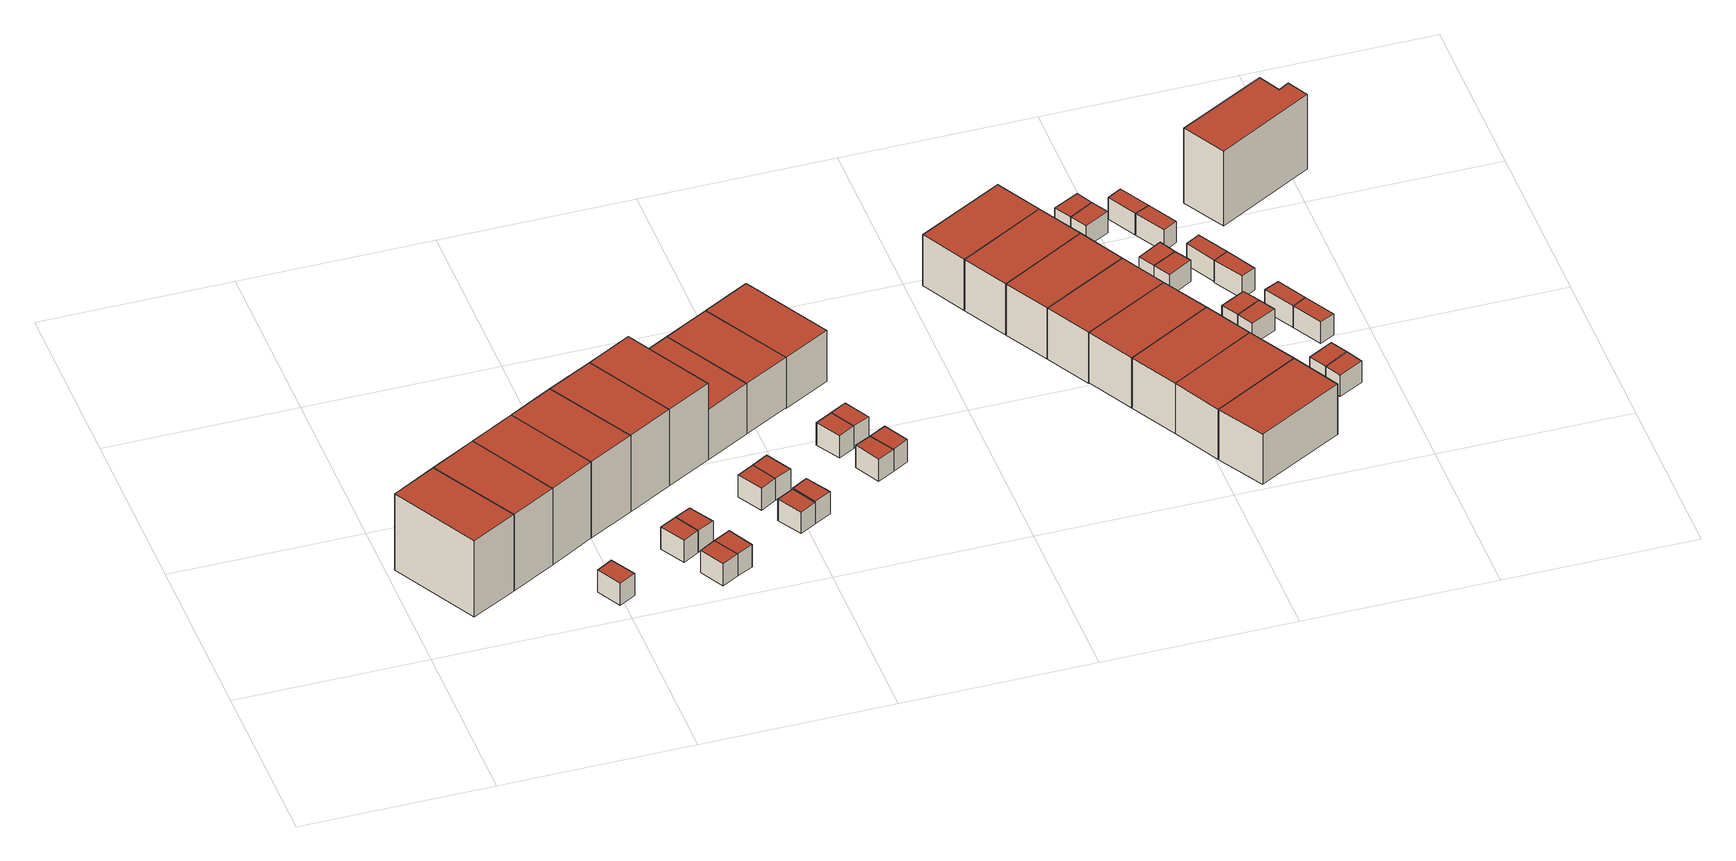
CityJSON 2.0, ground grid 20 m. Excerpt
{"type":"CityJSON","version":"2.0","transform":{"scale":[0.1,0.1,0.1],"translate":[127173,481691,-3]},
"CityObjects":{
"building1":{"type":"Building","attributes":{"b3_dak_type":"slanted","b3_h_dak_50p":6.13,"b3_h_dak_70p":6.95,"b3_h_dak_max":8.19,"b3_h_dak_min":4.04,"b3_h_maaiveld":-2.43,"b3_kas_warenhuis":false,"b3_mutatie_ahn3_ahn4":false,"b3_reconstructie_onvolledig":false,"b3_rmse_lod12":1.46,"b3_rmse_lod13":1.46,"b3_rmse_lod22":0.0415,"b3_val3dity_lod12":"[]","b3_val3dity_lod13":"[]","b3_val3dity_lod22":"[]","b3_volume_lod12":527.18,"b3_volume_lod13":527.18,"b3_volume_lod22":483.1,"geconstateerd":false,"oorspronkelijkbouwjaar":2007,"status":"Pand in gebruik"},"children":["building1-1"]},
"building1-1":{"type":"BuildingPart","parents":["building1"],"geometry":[{"type":"Solid","lod":"1.2","boundaries":[[[[0,1,2,3]],[[4,1,0,5]],[[6,2,1,4]],[[5,0,3,7]],[[7,3,2,6]],[[7,6,4,5]]]],"semantics":{"surfaces":[{"type":"GroundSurface"},{"type":"WallSurface","on_footprint_edge":true},{"type":"RoofSurface"}],"values":[[0,1,1,1,1,2]]}}]},
"building2":{"type":"Building","attributes":{"b3_dak_type":"slanted","b3_h_dak_50p":6.08,"b3_h_dak_70p":6.92,"b3_h_dak_max":8.18,"b3_h_dak_min":4.02,"b3_h_maaiveld":-2.42,"b3_kas_warenhuis":false,"b3_mutatie_ahn3_ahn4":false,"b3_reconstructie_onvolledig":false,"b3_rmse_lod12":1.46,"b3_rmse_lod13":1.46,"b3_rmse_lod22":0.0303,"b3_val3dity_lod12":"[]","b3_val3dity_lod13":"[]","b3_val3dity_lod22":"[]","b3_volume_lod12":522.98,"b3_volume_lod13":522.98,"b3_volume_lod22":479.67,"geconstateerd":false,"oorspronkelijkbouwjaar":2007,"status":"Pand in gebruik"},"children":["building2-1"]},
"building2-1":{"type":"BuildingPart","parents":["building2"],"geometry":[{"type":"Solid","lod":"1.2","boundaries":[[[[1,8,9,2]],[[10,8,1,4]],[[11,9,8,10]],[[4,1,2,6]],[[6,2,9,11]],[[6,11,10,4]]]],"semantics":{"surfaces":[{"type":"GroundSurface"},{"type":"WallSurface","on_footprint_edge":true},{"type":"RoofSurface"}],"values":[[0,1,1,1,1,2]]}}]},
"building3":{"type":"Building","attributes":{"b3_dak_type":"slanted","b3_h_dak_50p":6.07,"b3_h_dak_70p":6.89,"b3_h_dak_max":8.19,"b3_h_dak_min":4.02,"b3_h_maaiveld":-2.43,"b3_kas_warenhuis":false,"b3_mutatie_ahn3_ahn4":false,"b3_reconstructie_onvolledig":false,"b3_rmse_lod12":1.45,"b3_rmse_lod13":1.45,"b3_rmse_lod22":0.0279,"b3_val3dity_lod12":"[]","b3_val3dity_lod13":"[]","b3_val3dity_lod22":"[]","b3_volume_lod12":525.22,"b3_volume_lod13":525.22,"b3_volume_lod22":480.45,"geconstateerd":false,"oorspronkelijkbouwjaar":2007,"status":"Pand in gebruik"},"children":["building3-1"]},
"building3-1":{"type":"BuildingPart","parents":["building3"],"geometry":[{"type":"Solid","lod":"1.2","boundaries":[[[[8,12,13,9]],[[14,12,8,10]],[[15,13,12,14]],[[10,8,9,11]],[[11,9,13,15]],[[11,15,14,10]]]],"semantics":{"surfaces":[{"type":"GroundSurface"},{"type":"WallSurface","on_footprint_edge":true},{"type":"RoofSurface"}],"values":[[0,1,1,1,1,2]]}}]},
"building4":{"type":"Building","attributes":{"b3_dak_type":"multiple horizontal","b3_h_dak_50p":0.15,"b3_h_dak_70p":0.17,"b3_h_dak_max":0.26,"b3_h_dak_min":0.1,"b3_h_maaiveld":-2.49,"b3_kas_warenhuis":false,"b3_mutatie_ahn3_ahn4":false,"b3_reconstructie_onvolledig":false,"b3_rmse_lod12":0.0337,"b3_rmse_lod13":0.0337,"b3_rmse_lod22":0.0299,"b3_val3dity_lod12":"[]","b3_val3dity_lod13":"[]","b3_val3dity_lod22":"[]","b3_volume_lod12":15.94,"b3_volume_lod13":15.94,"b3_volume_lod22":15.88,"geconstateerd":false,"oorspronkelijkbouwjaar":2007,"status":"Pand in gebruik"},"children":["building4-1"]},
"building4-1":{"type":"BuildingPart","parents":["building4"],"geometry":[{"type":"Solid","lod":"1.2","boundaries":[[[[16,17,18,19]],[[20,18,17,21]],[[22,19,18,20]],[[23,16,19,22]],[[21,17,16,23]],[[21,23,22,20]]]],"semantics":{"surfaces":[{"type":"GroundSurface"},{"type":"WallSurface","on_footprint_edge":true},{"type":"RoofSurface"}],"values":[[0,1,1,1,1,2]]}}]},
"building5":{"type":"Building","attributes":{"b3_dak_type":"slanted","b3_h_dak_50p":6.09,"b3_h_dak_70p":6.99,"b3_h_dak_max":8.2,"b3_h_dak_min":4.02,"b3_h_maaiveld":-2.44,"b3_kas_warenhuis":false,"b3_mutatie_ahn3_ahn4":false,"b3_reconstructie_onvolledig":false,"b3_rmse_lod12":1.46,"b3_rmse_lod13":1.46,"b3_rmse_lod22":0.0317,"b3_val3dity_lod12":"[]","b3_val3dity_lod13":"[]","b3_val3dity_lod22":"[]","b3_volume_lod12":524.82,"b3_volume_lod13":524.82,"b3_volume_lod22":481.14,"geconstateerd":false,"oorspronkelijkbouwjaar":2007,"status":"Pand in gebruik"},"children":["building5-1"]},
"building5-1":{"type":"BuildingPart","parents":["building5"],"geometry":[{"type":"Solid","lod":"1.2","boundaries":[[[[12,24,25,13]],[[26,24,12,14]],[[27,25,24,26]],[[14,12,13,15]],[[15,13,25,27]],[[15,27,26,14]]]],"semantics":{"surfaces":[{"type":"GroundSurface"},{"type":"WallSurface","on_footprint_edge":true},{"type":"RoofSurface"}],"values":[[0,1,1,1,1,2]]}}]},
"building6":{"type":"Building","attributes":{"b3_dak_type":"multiple horizontal","b3_h_dak_50p":0.14,"b3_h_dak_70p":0.16,"b3_h_dak_max":0.22,"b3_h_dak_min":0.08,"b3_h_maaiveld":-2.49,"b3_kas_warenhuis":false,"b3_mutatie_ahn3_ahn4":false,"b3_reconstructie_onvolledig":false,"b3_rmse_lod12":0.0301,"b3_rmse_lod13":0.0301,"b3_rmse_lod22":0.026,"b3_val3dity_lod12":"[]","b3_val3dity_lod13":"[]","b3_val3dity_lod22":"[]","b3_volume_lod12":15.93,"b3_volume_lod13":15.93,"b3_volume_lod22":15.88,"geconstateerd":false,"oorspronkelijkbouwjaar":2007,"status":"Pand in gebruik"},"children":["building6-1"]},
"building6-1":{"type":"BuildingPart","parents":["building6"],"geometry":[{"type":"Solid","lod":"1.2","boundaries":[[[[28,29,30,31]],[[32,29,28,33]],[[34,30,29,32]],[[33,28,31,35]],[[35,31,30,34]],[[35,34,32,33]]]],"semantics":{"surfaces":[{"type":"GroundSurface"},{"type":"WallSurface","on_footprint_edge":true},{"type":"RoofSurface"}],"values":[[0,1,1,1,1,2]]}}]},
"building7":{"type":"Building","attributes":{"b3_dak_type":"slanted","b3_h_dak_50p":6.02,"b3_h_dak_70p":6.86,"b3_h_dak_max":8.19,"b3_h_dak_min":4.03,"b3_h_maaiveld":-2.44,"b3_kas_warenhuis":false,"b3_mutatie_ahn3_ahn4":false,"b3_reconstructie_onvolledig":false,"b3_rmse_lod12":1.48,"b3_rmse_lod13":1.48,"b3_rmse_lod22":0.0289,"b3_val3dity_lod12":"[]","b3_val3dity_lod13":"[]","b3_val3dity_lod22":"[]","b3_volume_lod12":524.29,"b3_volume_lod13":524.29,"b3_volume_lod22":481.12,"geconstateerd":false,"oorspronkelijkbouwjaar":2007,"status":"Pand in gebruik"},"children":["building7-1"]},
"building7-1":{"type":"BuildingPart","parents":["building7"],"geometry":[{"type":"Solid","lod":"1.2","boundaries":[[[[36,25,24,37]],[[27,25,36,38]],[[38,36,37,39]],[[26,24,25,27]],[[39,37,24,26]],[[39,26,27,38]]]],"semantics":{"surfaces":[{"type":"GroundSurface"},{"type":"WallSurface","on_footprint_edge":true},{"type":"RoofSurface"}],"values":[[0,1,1,1,1,2]]}}]},
"building8":{"type":"Building","attributes":{"b3_dak_type":"multiple horizontal","b3_h_dak_50p":0.14,"b3_h_dak_70p":0.16,"b3_h_dak_max":0.21,"b3_h_dak_min":0.09,"b3_h_maaiveld":-2.55,"b3_kas_warenhuis":false,"b3_mutatie_ahn3_ahn4":false,"b3_reconstructie_onvolledig":false,"b3_rmse_lod12":0.0284,"b3_rmse_lod13":0.0284,"b3_rmse_lod22":0.0242,"b3_val3dity_lod12":"[]","b3_val3dity_lod13":"[]","b3_val3dity_lod22":"[]","b3_volume_lod12":16.23,"b3_volume_lod13":16.23,"b3_volume_lod22":16.22,"geconstateerd":false,"oorspronkelijkbouwjaar":2007,"status":"Pand in gebruik"},"children":["building8-1"]},
"building8-1":{"type":"BuildingPart","parents":["building8"],"geometry":[{"type":"Solid","lod":"1.2","boundaries":[[[[40,41,42,43]],[[44,41,40,45]],[[45,40,43,46]],[[47,42,41,44]],[[46,43,42,47]],[[46,47,44,45]]]],"semantics":{"surfaces":[{"type":"GroundSurface"},{"type":"WallSurface","on_footprint_edge":true},{"type":"RoofSurface"}],"values":[[0,1,1,1,1,2]]}}]},
"building9":{"type":"Building","attributes":{"b3_dak_type":"multiple horizontal","b3_h_dak_50p":0.15,"b3_h_dak_70p":0.18,"b3_h_dak_max":0.21,"b3_h_dak_min":0.07,"b3_h_maaiveld":-2.48,"b3_kas_warenhuis":false,"b3_mutatie_ahn3_ahn4":false,"b3_reconstructie_onvolledig":false,"b3_rmse_lod12":0.0306,"b3_rmse_lod13":0.0306,"b3_rmse_lod22":0.0268,"b3_val3dity_lod12":"[]","b3_val3dity_lod13":"[]","b3_val3dity_lod22":"[]","b3_volume_lod12":15.91,"b3_volume_lod13":15.91,"b3_volume_lod22":15.88,"geconstateerd":false,"oorspronkelijkbouwjaar":2007,"status":"Pand in gebruik"},"children":["building9-1"]},
"building9-1":{"type":"BuildingPart","parents":["building9"],"geometry":[{"type":"Solid","lod":"1.2","boundaries":[[[[48,49,30,29]],[[34,30,49,50]],[[32,29,30,34]],[[51,48,29,32]],[[50,49,48,51]],[[50,51,32,34]]]],"semantics":{"surfaces":[{"type":"GroundSurface"},{"type":"WallSurface","on_footprint_edge":true},{"type":"RoofSurface"}],"values":[[0,1,1,1,1,2]]}}]},
"building10":{"type":"Building","attributes":{"b3_dak_type":"multiple horizontal","b3_h_dak_50p":0.15,"b3_h_dak_70p":0.17,"b3_h_dak_max":0.2,"b3_h_dak_min":0.09,"b3_h_maaiveld":-2.55,"b3_kas_warenhuis":false,"b3_mutatie_ahn3_ahn4":false,"b3_reconstructie_onvolledig":false,"b3_rmse_lod12":0.0295,"b3_rmse_lod13":0.0295,"b3_rmse_lod22":0.0279,"b3_val3dity_lod12":"[]","b3_val3dity_lod13":"[]","b3_val3dity_lod22":"[]","b3_volume_lod12":16.24,"b3_volume_lod13":16.24,"b3_volume_lod22":16.22,"geconstateerd":false,"oorspronkelijkbouwjaar":2007,"status":"Pand in gebruik"},"children":["building10-1"]},
"building10-1":{"type":"BuildingPart","parents":["building10"],"geometry":[{"type":"Solid","lod":"1.2","boundaries":[[[[43,52,53,40]],[[54,52,43,46]],[[55,53,52,54]],[[46,43,40,45]],[[45,40,53,55]],[[45,55,54,46]]]],"semantics":{"surfaces":[{"type":"GroundSurface"},{"type":"WallSurface","on_footprint_edge":true},{"type":"RoofSurface"}],"values":[[0,1,1,1,1,2]]}}]},
"building11":{"type":"Building","attributes":{"b3_dak_type":"slanted","b3_h_dak_50p":6.09,"b3_h_dak_70p":6.93,"b3_h_dak_max":8.19,"b3_h_dak_min":4.04,"b3_h_maaiveld":-2.42,"b3_kas_warenhuis":false,"b3_mutatie_ahn3_ahn4":false,"b3_reconstructie_onvolledig":false,"b3_rmse_lod12":1.45,"b3_rmse_lod13":1.45,"b3_rmse_lod22":0.0304,"b3_val3dity_lod12":"[]","b3_val3dity_lod13":"[]","b3_val3dity_lod22":"[]","b3_volume_lod12":523.85,"b3_volume_lod13":523.85,"b3_volume_lod22":480.23,"geconstateerd":false,"oorspronkelijkbouwjaar":2007,"status":"Pand in gebruik"},"children":["building11-1"]},
"building11-1":{"type":"BuildingPart","parents":["building11"],"geometry":[{"type":"Solid","lod":"1.2","boundaries":[[[[56,36,37,57]],[[38,36,56,58]],[[58,56,57,59]],[[39,37,36,38]],[[59,57,37,39]],[[59,39,38,58]]]],"semantics":{"surfaces":[{"type":"GroundSurface"},{"type":"WallSurface","on_footprint_edge":true},{"type":"RoofSurface"}],"values":[[0,1,1,1,1,2]]}}]},
"building12":{"type":"Building","attributes":{"b3_dak_type":"multiple horizontal","b3_h_dak_50p":0.15,"b3_h_dak_70p":0.17,"b3_h_dak_max":0.22,"b3_h_dak_min":0.1,"b3_h_maaiveld":-2.48,"b3_kas_warenhuis":false,"b3_mutatie_ahn3_ahn4":false,"b3_reconstructie_onvolledig":false,"b3_rmse_lod12":0.0299,"b3_rmse_lod13":0.0299,"b3_rmse_lod22":0.0284,"b3_val3dity_lod12":"[]","b3_val3dity_lod13":"[]","b3_val3dity_lod22":"[]","b3_volume_lod12":15.85,"b3_volume_lod13":15.85,"b3_volume_lod22":15.85,"geconstateerd":false,"oorspronkelijkbouwjaar":2007,"status":"Pand in gebruik"},"children":["building12-1"]},
"building12-1":{"type":"BuildingPart","parents":["building12"],"geometry":[{"type":"Solid","lod":"1.2","boundaries":[[[[60,61,62,63]],[[64,61,60,65]],[[65,60,63,66]],[[67,62,61,64]],[[66,63,62,67]],[[66,67,64,65]]]],"semantics":{"surfaces":[{"type":"GroundSurface"},{"type":"WallSurface","on_footprint_edge":true},{"type":"RoofSurface"}],"values":[[0,1,1,1,1,2]]}}]},
"building13":{"type":"Building","attributes":{"b3_dak_type":"slanted","b3_h_dak_50p":3.71,"b3_h_dak_70p":3.74,"b3_h_dak_max":8.18,"b3_h_dak_min":3.62,"b3_h_maaiveld":-2.43,"b3_kas_warenhuis":false,"b3_mutatie_ahn3_ahn4":false,"b3_reconstructie_onvolledig":false,"b3_rmse_lod12":1.13,"b3_rmse_lod13":1.13,"b3_rmse_lod22":0.512,"b3_val3dity_lod12":"[]","b3_val3dity_lod13":"[]","b3_val3dity_lod22":"[]","b3_volume_lod12":346.6,"b3_volume_lod13":346.6,"b3_volume_lod22":379.65,"geconstateerd":false,"oorspronkelijkbouwjaar":2007,"status":"Pand in gebruik"},"children":["building13-1"]},
"building13-1":{"type":"BuildingPart","parents":["building13"],"geometry":[{"type":"Solid","lod":"1.2","boundaries":[[[[68,56,57,69]],[[70,56,68,71]],[[71,68,69,72]],[[73,57,56,70]],[[72,69,57,73]],[[72,73,70,71]]]],"semantics":{"surfaces":[{"type":"GroundSurface"},{"type":"WallSurface","on_footprint_edge":true},{"type":"RoofSurface"}],"values":[[0,1,1,1,1,2]]}}]},
"building14":{"type":"Building","attributes":{"b3_dak_type":"multiple horizontal","b3_h_dak_50p":0.14,"b3_h_dak_70p":0.16,"b3_h_dak_max":0.21,"b3_h_dak_min":0.06,"b3_h_maaiveld":-2.5,"b3_kas_warenhuis":false,"b3_mutatie_ahn3_ahn4":false,"b3_reconstructie_onvolledig":false,"b3_rmse_lod12":0.0304,"b3_rmse_lod13":0.0304,"b3_rmse_lod22":0.0274,"b3_val3dity_lod12":"[]","b3_val3dity_lod13":"[]","b3_val3dity_lod22":"[]","b3_volume_lod12":15.88,"b3_volume_lod13":15.88,"b3_volume_lod22":15.86,"geconstateerd":false,"oorspronkelijkbouwjaar":2007,"status":"Pand in gebruik"},"children":["building14-1"]},
"building14-1":{"type":"BuildingPart","parents":["building14"],"geometry":[{"type":"Solid","lod":"1.2","boundaries":[[[[74,75,76,77]],[[78,75,74,79]],[[80,76,75,78]],[[79,74,77,81]],[[81,77,76,80]],[[81,80,78,79]]]],"semantics":{"surfaces":[{"type":"GroundSurface"},{"type":"WallSurface","on_footprint_edge":true},{"type":"RoofSurface"}],"values":[[0,1,1,1,1,2]]}}]},
"building15":{"type":"Building","attributes":{"b3_dak_type":"multiple horizontal","b3_h_dak_50p":0.14,"b3_h_dak_70p":0.16,"b3_h_dak_max":0.21,"b3_h_dak_min":0.08,"b3_h_maaiveld":-2.48,"b3_kas_warenhuis":false,"b3_mutatie_ahn3_ahn4":false,"b3_reconstructie_onvolledig":false,"b3_rmse_lod12":0.0299,"b3_rmse_lod13":0.0299,"b3_rmse_lod22":0.027,"b3_val3dity_lod12":"[]","b3_val3dity_lod13":"[]","b3_val3dity_lod22":"[]","b3_volume_lod12":15.85,"b3_volume_lod13":15.85,"b3_volume_lod22":15.81,"geconstateerd":false,"oorspronkelijkbouwjaar":2007,"status":"Pand in gebruik"},"children":["building15-1"]},
"building15-1":{"type":"BuildingPart","parents":["building15"],"geometry":[{"type":"Solid","lod":"1.2","boundaries":[[[[60,63,82,83]],[[65,60,83,84]],[[84,83,82,85]],[[85,82,63,66]],[[66,63,60,65]],[[66,65,84,85]]]],"semantics":{"surfaces":[{"type":"GroundSurface"},{"type":"WallSurface","on_footprint_edge":true},{"type":"RoofSurface"}],"values":[[0,1,1,1,1,2]]}}]},
"building16":{"type":"Building","attributes":{"b3_dak_type":"multiple horizontal","b3_h_dak_50p":0.14,"b3_h_dak_70p":0.18,"b3_h_dak_max":0.21,"b3_h_dak_min":0.09,"b3_h_maaiveld":-2.5,"b3_kas_warenhuis":false,"b3_mutatie_ahn3_ahn4":false,"b3_reconstructie_onvolledig":false,"b3_rmse_lod12":0.0346,"b3_rmse_lod13":0.0346,"b3_rmse_lod22":0.0259,"b3_val3dity_lod12":"[]","b3_val3dity_lod13":"[]","b3_val3dity_lod22":"[]","b3_volume_lod12":16,"b3_volume_lod13":16,"b3_volume_lod22":15.91,"geconstateerd":false,"oorspronkelijkbouwjaar":2007,"status":"Pand in gebruik"},"children":["building16-1"]},
"building16-1":{"type":"BuildingPart","parents":["building16"],"geometry":[{"type":"Solid","lod":"1.2","boundaries":[[[[86,76,75,87]],[[88,76,86,89]],[[89,86,87,90]],[[91,75,76,88]],[[90,87,75,91]],[[90,91,88,89]]]],"semantics":{"surfaces":[{"type":"GroundSurface"},{"type":"WallSurface","on_footprint_edge":true},{"type":"RoofSurface"}],"values":[[0,1,1,1,1,2]]}}]},
"building17":{"type":"Building","attributes":{"b3_dak_type":"multiple horizontal","b3_h_dak_50p":3.68,"b3_h_dak_70p":3.7,"b3_h_dak_max":3.89,"b3_h_dak_min":3.59,"b3_h_maaiveld":-2.45,"b3_kas_warenhuis":false,"b3_mutatie_ahn3_ahn4":false,"b3_reconstructie_onvolledig":false,"b3_rmse_lod12":0.0487,"b3_rmse_lod13":0.0487,"b3_rmse_lod22":0.0456,"b3_val3dity_lod12":"[]","b3_val3dity_lod13":"[]","b3_val3dity_lod22":"[]","b3_volume_lod12":345.61,"b3_volume_lod13":345.61,"b3_volume_lod22":344.94,"geconstateerd":false,"oorspronkelijkbouwjaar":2007,"status":"Pand in gebruik"},"children":["building17-1"]},
"building17-1":{"type":"BuildingPart","parents":["building17"],"geometry":[{"type":"Solid","lod":"1.2","boundaries":[[[[92,68,69,93]],[[71,68,92,94]],[[94,92,93,95]],[[72,69,68,71]],[[95,93,69,72]],[[95,72,71,94]]]],"semantics":{"surfaces":[{"type":"GroundSurface"},{"type":"WallSurface","on_footprint_edge":true},{"type":"RoofSurface"}],"values":[[0,1,1,1,1,2]]}}]},
"building18":{"type":"Building","attributes":{"b3_dak_type":"multiple horizontal","b3_h_dak_50p":0.15,"b3_h_dak_70p":0.17,"b3_h_dak_max":0.24,"b3_h_dak_min":0.09,"b3_h_maaiveld":-2.5,"b3_kas_warenhuis":false,"b3_mutatie_ahn3_ahn4":false,"b3_reconstructie_onvolledig":false,"b3_rmse_lod12":0.0311,"b3_rmse_lod13":0.0311,"b3_rmse_lod22":0.0283,"b3_val3dity_lod12":"[]","b3_val3dity_lod13":"[]","b3_val3dity_lod22":"[]","b3_volume_lod12":15.95,"b3_volume_lod13":15.95,"b3_volume_lod22":15.95,"geconstateerd":false,"oorspronkelijkbouwjaar":2007,"status":"Pand in gebruik"},"children":["building18-1"]},
"building18-1":{"type":"BuildingPart","parents":["building18"],"geometry":[{"type":"Solid","lod":"1.2","boundaries":[[[[96,97,98,99]],[[100,97,96,101]],[[102,98,97,100]],[[101,96,99,103]],[[103,99,98,102]],[[103,102,100,101]]]],"semantics":{"surfaces":[{"type":"GroundSurface"},{"type":"WallSurface","on_footprint_edge":true},{"type":"RoofSurface"}],"values":[[0,1,1,1,1,2]]}}]},
"building19":{"type":"Building","attributes":{"b3_dak_type":"multiple horizontal","b3_h_dak_50p":0.14,"b3_h_dak_70p":0.17,"b3_h_dak_max":0.28,"b3_h_dak_min":0.1,"b3_h_maaiveld":-2.5,"b3_kas_warenhuis":false,"b3_mutatie_ahn3_ahn4":false,"b3_reconstructie_onvolledig":false,"b3_rmse_lod12":0.0365,"b3_rmse_lod13":0.0365,"b3_rmse_lod22":0.0285,"b3_val3dity_lod12":"[]","b3_val3dity_lod13":"[]","b3_val3dity_lod22":"[]","b3_volume_lod12":15.95,"b3_volume_lod13":15.95,"b3_volume_lod22":15.94,"geconstateerd":false,"oorspronkelijkbouwjaar":2007,"status":"Pand in gebruik"},"children":["building19-1"]},
"building19-1":{"type":"BuildingPart","parents":["building19"],"geometry":[{"type":"Solid","lod":"1.2","boundaries":[[[[104,105,106,107]],[[108,105,104,109]],[[109,104,107,110]],[[111,106,105,108]],[[110,107,106,111]],[[110,111,108,109]]]],"semantics":{"surfaces":[{"type":"GroundSurface"},{"type":"WallSurface","on_footprint_edge":true},{"type":"RoofSurface"}],"values":[[0,1,1,1,1,2]]}}]},
"building20":{"type":"Building","attributes":{"b3_dak_type":"multiple horizontal","b3_h_dak_50p":3.7,"b3_h_dak_70p":3.71,"b3_h_dak_max":3.89,"b3_h_dak_min":3.62,"b3_h_maaiveld":-2.53,"b3_kas_warenhuis":false,"b3_mutatie_ahn3_ahn4":false,"b3_reconstructie_onvolledig":false,"b3_rmse_lod12":0.056,"b3_rmse_lod13":0.056,"b3_rmse_lod22":0.0509,"b3_val3dity_lod12":"[]","b3_val3dity_lod13":"[]","b3_val3dity_lod22":"[]","b3_volume_lod12":364.27,"b3_volume_lod13":364.27,"b3_volume_lod22":364.25,"geconstateerd":false,"oorspronkelijkbouwjaar":2007,"status":"Pand in gebruik"},"children":["building20-1"]},
"building20-1":{"type":"BuildingPart","parents":["building20"],"geometry":[{"type":"Solid","lod":"1.2","boundaries":[[[[112,113,114,115,116]],[[94,115,114,117]],[[118,113,112,119]],[[119,112,116,95]],[[117,114,113,118]],[[95,116,115,94]],[[95,94,117,118,119]]]],"semantics":{"surfaces":[{"type":"GroundSurface"},{"type":"WallSurface","on_footprint_edge":true},{"type":"RoofSurface"}],"values":[[0,1,1,1,1,1,2]]}}]},
"building21":{"type":"Building","attributes":{"b3_dak_type":"multiple horizontal","b3_h_dak_50p":0.15,"b3_h_dak_70p":0.17,"b3_h_dak_max":0.21,"b3_h_dak_min":0.08,"b3_h_maaiveld":-2.5,"b3_kas_warenhuis":false,"b3_mutatie_ahn3_ahn4":false,"b3_reconstructie_onvolledig":false,"b3_rmse_lod12":0.0311,"b3_rmse_lod13":0.0311,"b3_rmse_lod22":0.0292,"b3_val3dity_lod12":"[]","b3_val3dity_lod13":"[]","b3_val3dity_lod22":"[]","b3_volume_lod12":15.97,"b3_volume_lod13":15.97,"b3_volume_lod22":15.95,"geconstateerd":false,"oorspronkelijkbouwjaar":2007,"status":"Pand in gebruik"},"children":["building21-1"]},
"building21-1":{"type":"BuildingPart","parents":["building21"],"geometry":[{"type":"Solid","lod":"1.2","boundaries":[[[[120,121,98,97]],[[102,98,121,122]],[[100,97,98,102]],[[123,120,97,100]],[[122,121,120,123]],[[122,123,100,102]]]],"semantics":{"surfaces":[{"type":"GroundSurface"},{"type":"WallSurface","on_footprint_edge":true},{"type":"RoofSurface"}],"values":[[0,1,1,1,1,2]]}}]},
"building22":{"type":"Building","attributes":{"b3_dak_type":"multiple horizontal","b3_h_dak_50p":0.14,"b3_h_dak_70p":0.17,"b3_h_dak_max":0.22,"b3_h_dak_min":0.09,"b3_h_maaiveld":-2.5,"b3_kas_warenhuis":false,"b3_mutatie_ahn3_ahn4":false,"b3_reconstructie_onvolledig":false,"b3_rmse_lod12":0.033,"b3_rmse_lod13":0.033,"b3_rmse_lod22":0.0292,"b3_val3dity_lod12":"[]","b3_val3dity_lod13":"[]","b3_val3dity_lod22":"[]","b3_volume_lod12":15.96,"b3_volume_lod13":15.96,"b3_volume_lod22":15.92,"geconstateerd":false,"oorspronkelijkbouwjaar":2007,"status":"Pand in gebruik"},"children":["building22-1"]},
"building22-1":{"type":"BuildingPart","parents":["building22"],"geometry":[{"type":"Solid","lod":"1.2","boundaries":[[[[107,124,125,104]],[[126,124,107,110]],[[127,125,124,126]],[[110,107,104,109]],[[109,104,125,127]],[[109,127,126,110]]]],"semantics":{"surfaces":[{"type":"GroundSurface"},{"type":"WallSurface","on_footprint_edge":true},{"type":"RoofSurface"}],"values":[[0,1,1,1,1,2]]}}]},
"building23":{"type":"Building","attributes":{"b3_dak_type":"multiple horizontal","b3_h_dak_50p":3.65,"b3_h_dak_70p":3.67,"b3_h_dak_max":3.87,"b3_h_dak_min":3.57,"b3_h_maaiveld":-2.47,"b3_kas_warenhuis":false,"b3_mutatie_ahn3_ahn4":false,"b3_reconstructie_onvolledig":false,"b3_rmse_lod12":0.0464,"b3_rmse_lod13":0.0464,"b3_rmse_lod22":0.0445,"b3_val3dity_lod12":"[]","b3_val3dity_lod13":"[]","b3_val3dity_lod22":"[]","b3_volume_lod12":345.2,"b3_volume_lod13":345.2,"b3_volume_lod22":344.59,"geconstateerd":false,"oorspronkelijkbouwjaar":2007,"status":"Pand in gebruik"},"children":["building23-1"]},
"building23-1":{"type":"BuildingPart","parents":["building23"],"geometry":[{"type":"Solid","lod":"1.2","boundaries":[[[[128,129,130,131]],[[132,129,128,133]],[[133,128,131,134]],[[135,130,129,132]],[[134,131,130,135]],[[134,135,132,133]]]],"semantics":{"surfaces":[{"type":"GroundSurface"},{"type":"WallSurface","on_footprint_edge":true},{"type":"RoofSurface"}],"values":[[0,1,1,1,1,2]]}}]},
"building24":{"type":"Building","attributes":{"b3_dak_type":"multiple horizontal","b3_h_dak_50p":3.66,"b3_h_dak_70p":3.68,"b3_h_dak_max":3.87,"b3_h_dak_min":3.58,"b3_h_maaiveld":-2.47,"b3_kas_warenhuis":false,"b3_mutatie_ahn3_ahn4":false,"b3_reconstructie_onvolledig":false,"b3_rmse_lod12":0.0484,"b3_rmse_lod13":0.0484,"b3_rmse_lod22":0.0461,"b3_val3dity_lod12":"[]","b3_val3dity_lod13":"[]","b3_val3dity_lod22":"[]","b3_volume_lod12":345.8,"b3_volume_lod13":345.8,"b3_volume_lod22":345.15,"geconstateerd":false,"oorspronkelijkbouwjaar":2007,"status":"Pand in gebruik"},"children":["building24-1"]},
"building24-1":{"type":"BuildingPart","parents":["building24"],"geometry":[{"type":"Solid","lod":"1.2","boundaries":[[[[136,128,131,137]],[[133,128,136,138]],[[138,136,137,139]],[[134,131,128,133]],[[139,137,131,134]],[[139,134,133,138]]]],"semantics":{"surfaces":[{"type":"GroundSurface"},{"type":"WallSurface","on_footprint_edge":true},{"type":"RoofSurface"}],"values":[[0,1,1,1,1,2]]}}]},
"building25":{"type":"Building","attributes":{"b3_dak_type":"multiple horizontal","b3_h_dak_50p":3.66,"b3_h_dak_70p":3.68,"b3_h_dak_max":3.9,"b3_h_dak_min":3.58,"b3_h_maaiveld":-2.47,"b3_kas_warenhuis":false,"b3_mutatie_ahn3_ahn4":false,"b3_reconstructie_onvolledig":false,"b3_rmse_lod12":0.0504,"b3_rmse_lod13":0.0504,"b3_rmse_lod22":0.0484,"b3_val3dity_lod12":"[]","b3_val3dity_lod13":"[]","b3_val3dity_lod22":"[]","b3_volume_lod12":345.93,"b3_volume_lod13":345.93,"b3_volume_lod22":345.36,"geconstateerd":false,"oorspronkelijkbouwjaar":2007,"status":"Pand in gebruik"},"children":["building25-1"]},
"building25-1":{"type":"BuildingPart","parents":["building25"],"geometry":[{"type":"Solid","lod":"1.2","boundaries":[[[[140,136,137,141]],[[138,136,140,142]],[[142,140,141,143]],[[139,137,136,138]],[[143,141,137,139]],[[143,139,138,142]]]],"semantics":{"surfaces":[{"type":"GroundSurface"},{"type":"WallSurface","on_footprint_edge":true},{"type":"RoofSurface"}],"values":[[0,1,1,1,1,2]]}}]},
"building26":{"type":"Building","attributes":{"b3_dak_type":"multiple horizontal","b3_h_dak_50p":3.66,"b3_h_dak_70p":3.68,"b3_h_dak_max":3.88,"b3_h_dak_min":3.57,"b3_h_maaiveld":-2.46,"b3_kas_warenhuis":false,"b3_mutatie_ahn3_ahn4":false,"b3_reconstructie_onvolledig":false,"b3_rmse_lod12":0.0462,"b3_rmse_lod13":0.0462,"b3_rmse_lod22":0.0446,"b3_val3dity_lod12":"[]","b3_val3dity_lod13":"[]","b3_val3dity_lod22":"[]","b3_volume_lod12":345.21,"b3_volume_lod13":345.21,"b3_volume_lod22":344.72,"geconstateerd":false,"oorspronkelijkbouwjaar":2007,"status":"Pand in gebruik"},"children":["building26-1"]},
"building26-1":{"type":"BuildingPart","parents":["building26"],"geometry":[{"type":"Solid","lod":"1.2","boundaries":[[[[144,140,141,145]],[[142,140,144,146]],[[146,144,145,147]],[[143,141,140,142]],[[147,145,141,143]],[[147,143,142,146]]]],"semantics":{"surfaces":[{"type":"GroundSurface"},{"type":"WallSurface","on_footprint_edge":true},{"type":"RoofSurface"}],"values":[[0,1,1,1,1,2]]}}]},
"building27":{"type":"Building","attributes":{"b3_dak_type":"multiple horizontal","b3_h_dak_50p":3.66,"b3_h_dak_70p":3.68,"b3_h_dak_max":3.86,"b3_h_dak_min":3.57,"b3_h_maaiveld":-2.45,"b3_kas_warenhuis":false,"b3_mutatie_ahn3_ahn4":false,"b3_reconstructie_onvolledig":false,"b3_rmse_lod12":0.0485,"b3_rmse_lod13":0.0485,"b3_rmse_lod22":0.0447,"b3_val3dity_lod12":"[]","b3_val3dity_lod13":"[]","b3_val3dity_lod22":"[]","b3_volume_lod12":351.5,"b3_volume_lod13":351.5,"b3_volume_lod22":350.73,"geconstateerd":false,"oorspronkelijkbouwjaar":2007,"status":"Pand in gebruik"},"children":["building27-1"]},
"building27-1":{"type":"BuildingPart","parents":["building27"],"geometry":[{"type":"Solid","lod":"1.2","boundaries":[[[[148,149,150,151]],[[146,149,148,152]],[[152,148,151,153]],[[147,150,149,146]],[[153,151,150,147]],[[153,147,146,152]]]],"semantics":{"surfaces":[{"type":"GroundSurface"},{"type":"WallSurface","on_footprint_edge":true},{"type":"RoofSurface"}],"values":[[0,1,1,1,1,2]]}}]},
"building28":{"type":"Building","attributes":{"b3_dak_type":"multiple horizontal","b3_h_dak_50p":3.66,"b3_h_dak_70p":3.67,"b3_h_dak_max":3.9,"b3_h_dak_min":3.56,"b3_h_maaiveld":-2.45,"b3_kas_warenhuis":false,"b3_mutatie_ahn3_ahn4":false,"b3_reconstructie_onvolledig":false,"b3_rmse_lod12":0.048,"b3_rmse_lod13":0.048,"b3_rmse_lod22":0.0439,"b3_val3dity_lod12":"[]","b3_val3dity_lod13":"[]","b3_val3dity_lod22":"[]","b3_volume_lod12":357.38,"b3_volume_lod13":357.38,"b3_volume_lod22":356.74,"geconstateerd":false,"oorspronkelijkbouwjaar":2007,"status":"Pand in gebruik"},"children":["building28-1"]},
"building28-1":{"type":"BuildingPart","parents":["building28"],"geometry":[{"type":"Solid","lod":"1.2","boundaries":[[[[154,148,151,155]],[[152,148,154,156]],[[156,154,155,157]],[[153,151,148,152]],[[157,155,151,153]],[[157,153,152,156]]]],"semantics":{"surfaces":[{"type":"GroundSurface"},{"type":"WallSurface","on_footprint_edge":true},{"type":"RoofSurface"}],"values":[[0,1,1,1,1,2]]}}]},
"building29":{"type":"Building","attributes":{"b3_dak_type":"multiple horizontal","b3_h_dak_50p":3.66,"b3_h_dak_70p":3.67,"b3_h_dak_max":3.87,"b3_h_dak_min":3.59,"b3_h_maaiveld":-2.44,"b3_kas_warenhuis":false,"b3_mutatie_ahn3_ahn4":false,"b3_reconstructie_onvolledig":false,"b3_rmse_lod12":0.0415,"b3_rmse_lod13":0.0415,"b3_rmse_lod22":0.041,"b3_val3dity_lod12":"[]","b3_val3dity_lod13":"[]","b3_val3dity_lod22":"[]","b3_volume_lod12":363.7,"b3_volume_lod13":363.7,"b3_volume_lod22":363.37,"geconstateerd":false,"oorspronkelijkbouwjaar":2007,"status":"Pand in gebruik"},"children":["building29-1"]},
"building29-1":{"type":"BuildingPart","parents":["building29"],"geometry":[{"type":"Solid","lod":"1.2","boundaries":[[[[158,154,155,159]],[[156,154,158,160]],[[160,158,159,161]],[[157,155,154,156]],[[161,159,155,157]],[[161,157,156,160]]]],"semantics":{"surfaces":[{"type":"GroundSurface"},{"type":"WallSurface","on_footprint_edge":true},{"type":"RoofSurface"}],"values":[[0,1,1,1,1,2]]}}]},
"building30":{"type":"Building","attributes":{"b3_dak_type":"multiple horizontal","b3_h_dak_50p":3.68,"b3_h_dak_70p":3.69,"b3_h_dak_max":3.86,"b3_h_dak_min":3.6,"b3_h_maaiveld":-2.43,"b3_kas_warenhuis":false,"b3_mutatie_ahn3_ahn4":false,"b3_reconstructie_onvolledig":false,"b3_rmse_lod12":0.0435,"b3_rmse_lod13":0.0435,"b3_rmse_lod22":0.0406,"b3_val3dity_lod12":"[]","b3_val3dity_lod13":"[]","b3_val3dity_lod22":"[]","b3_volume_lod12":364.38,"b3_volume_lod13":364.38,"b3_volume_lod22":363.76,"geconstateerd":false,"oorspronkelijkbouwjaar":2007,"status":"Pand in gebruik"},"children":["building30-1"]},
"building30-1":{"type":"BuildingPart","parents":["building30"],"geometry":[{"type":"Solid","lod":"1.2","boundaries":[[[[158,159,162,163]],[[161,159,158,160]],[[164,162,159,161]],[[160,158,163,165]],[[165,163,162,164]],[[165,164,161,160]]]],"semantics":{"surfaces":[{"type":"GroundSurface"},{"type":"WallSurface","on_footprint_edge":true},{"type":"RoofSurface"}],"values":[[0,1,1,1,1,2]]}}]},
"building31":{"type":"Building","attributes":{"b3_dak_type":"multiple horizontal","b3_h_dak_50p":0.16,"b3_h_dak_70p":0.18,"b3_h_dak_max":0.23,"b3_h_dak_min":0.12,"b3_h_maaiveld":-2.43,"b3_kas_warenhuis":false,"b3_mutatie_ahn3_ahn4":false,"b3_reconstructie_onvolledig":false,"b3_rmse_lod12":0.03,"b3_rmse_lod13":0.03,"b3_rmse_lod22":0.0261,"b3_val3dity_lod12":"[]","b3_val3dity_lod13":"[]","b3_val3dity_lod22":"[]","b3_volume_lod12":15.64,"b3_volume_lod13":15.64,"b3_volume_lod22":15.59,"geconstateerd":false,"oorspronkelijkbouwjaar":2007,"status":"Pand in gebruik"},"children":["building31-1"]},
"building31-1":{"type":"BuildingPart","parents":["building31"],"geometry":[{"type":"Solid","lod":"1.2","boundaries":[[[[166,167,168,169]],[[170,167,166,171]],[[172,168,167,170]],[[171,166,169,173]],[[173,169,168,172]],[[173,172,170,171]]]],"semantics":{"surfaces":[{"type":"GroundSurface"},{"type":"WallSurface","on_footprint_edge":true},{"type":"RoofSurface"}],"values":[[0,1,1,1,1,2]]}}]},
"building32":{"type":"Building","attributes":{"b3_dak_type":"multiple horizontal","b3_h_dak_50p":0.16,"b3_h_dak_70p":0.18,"b3_h_dak_max":0.23,"b3_h_dak_min":0.1,"b3_h_maaiveld":-2.42,"b3_kas_warenhuis":false,"b3_mutatie_ahn3_ahn4":false,"b3_reconstructie_onvolledig":false,"b3_rmse_lod12":0.0328,"b3_rmse_lod13":0.0328,"b3_rmse_lod22":0.029,"b3_val3dity_lod12":"[]","b3_val3dity_lod13":"[]","b3_val3dity_lod22":"[]","b3_volume_lod12":15.54,"b3_volume_lod13":15.54,"b3_volume_lod22":15.53,"geconstateerd":false,"oorspronkelijkbouwjaar":2007,"status":"Pand in gebruik"},"children":["building32-1"]},
"building32-1":{"type":"BuildingPart","parents":["building32"],"geometry":[{"type":"Solid","lod":"1.2","boundaries":[[[[169,168,174,175]],[[172,168,169,173]],[[176,174,168,172]],[[173,169,175,177]],[[177,175,174,176]],[[177,176,172,173]]]],"semantics":{"surfaces":[{"type":"GroundSurface"},{"type":"WallSurface","on_footprint_edge":true},{"type":"RoofSurface"}],"values":[[0,1,1,1,1,2]]}}]},
"building33":{"type":"Building","attributes":{"b3_dak_type":"multiple horizontal","b3_h_dak_50p":0.16,"b3_h_dak_70p":0.19,"b3_h_dak_max":0.24,"b3_h_dak_min":0.1,"b3_h_maaiveld":-2.44,"b3_kas_warenhuis":false,"b3_mutatie_ahn3_ahn4":false,"b3_reconstructie_onvolledig":false,"b3_rmse_lod12":0.0324,"b3_rmse_lod13":0.0324,"b3_rmse_lod22":0.0281,"b3_val3dity_lod12":"[]","b3_val3dity_lod13":"[]","b3_val3dity_lod22":"[]","b3_volume_lod12":15.71,"b3_volume_lod13":15.71,"b3_volume_lod22":15.67,"geconstateerd":false,"oorspronkelijkbouwjaar":2007,"status":"Pand in gebruik"},"children":["building33-1"]},
"building33-1":{"type":"BuildingPart","parents":["building33"],"geometry":[{"type":"Solid","lod":"1.2","boundaries":[[[[178,179,180,181]],[[182,179,178,183]],[[183,178,181,184]],[[185,180,179,182]],[[184,181,180,185]],[[184,185,182,183]]]],"semantics":{"surfaces":[{"type":"GroundSurface"},{"type":"WallSurface","on_footprint_edge":true},{"type":"RoofSurface"}],"values":[[0,1,1,1,1,2]]}}]},
"building34":{"type":"Building","attributes":{"b3_dak_type":"multiple horizontal","b3_h_dak_50p":0.16,"b3_h_dak_70p":0.2,"b3_h_dak_max":0.24,"b3_h_dak_min":0.12,"b3_h_maaiveld":-2.45,"b3_kas_warenhuis":false,"b3_mutatie_ahn3_ahn4":false,"b3_reconstructie_onvolledig":false,"b3_rmse_lod12":0.0317,"b3_rmse_lod13":0.0317,"b3_rmse_lod22":0.0282,"b3_val3dity_lod12":"[]","b3_val3dity_lod13":"[]","b3_val3dity_lod22":"[]","b3_volume_lod12":15.71,"b3_volume_lod13":15.71,"b3_volume_lod22":15.71,"geconstateerd":false,"oorspronkelijkbouwjaar":2007,"status":"Pand in gebruik"},"children":["building34-1"]},
"building34-1":{"type":"BuildingPart","parents":["building34"],"geometry":[{"type":"Solid","lod":"1.2","boundaries":[[[[186,187,178,181]],[[188,187,186,189]],[[189,186,181,184]],[[183,178,187,188]],[[184,181,178,183]],[[184,183,188,189]]]],"semantics":{"surfaces":[{"type":"GroundSurface"},{"type":"WallSurface","on_footprint_edge":true},{"type":"RoofSurface"}],"values":[[0,1,1,1,1,2]]}}]},
"building35":{"type":"Building","attributes":{"b3_dak_type":"multiple horizontal","b3_h_dak_50p":0.17,"b3_h_dak_70p":0.19,"b3_h_dak_max":0.23,"b3_h_dak_min":0.12,"b3_h_maaiveld":-2.41,"b3_kas_warenhuis":false,"b3_mutatie_ahn3_ahn4":false,"b3_reconstructie_onvolledig":false,"b3_rmse_lod12":0.0307,"b3_rmse_lod13":0.0307,"b3_rmse_lod22":0.0283,"b3_val3dity_lod12":"[]","b3_val3dity_lod13":"[]","b3_val3dity_lod22":"[]","b3_volume_lod12":16.54,"b3_volume_lod13":16.54,"b3_volume_lod22":16.48,"geconstateerd":false,"oorspronkelijkbouwjaar":2007,"status":"Pand in gebruik"},"children":["building35-1"]},
"building35-1":{"type":"BuildingPart","parents":["building35"],"geometry":[{"type":"Solid","lod":"1.2","boundaries":[[[[190,191,192,193]],[[194,192,191,195]],[[196,193,192,194]],[[197,190,193,196]],[[195,191,190,197]],[[195,197,196,194]]]],"semantics":{"surfaces":[{"type":"GroundSurface"},{"type":"WallSurface","on_footprint_edge":true},{"type":"RoofSurface"}],"values":[[0,1,1,1,1,2]]}}]},
"building36":{"type":"Building","attributes":{"b3_dak_type":"multiple horizontal","b3_h_dak_50p":0.17,"b3_h_dak_70p":0.19,"b3_h_dak_max":0.24,"b3_h_dak_min":0.1,"b3_h_maaiveld":-2.45,"b3_kas_warenhuis":false,"b3_mutatie_ahn3_ahn4":false,"b3_reconstructie_onvolledig":false,"b3_rmse_lod12":0.0329,"b3_rmse_lod13":0.0329,"b3_rmse_lod22":0.0292,"b3_val3dity_lod12":"[]","b3_val3dity_lod13":"[]","b3_val3dity_lod22":"[]","b3_volume_lod12":15.76,"b3_volume_lod13":15.76,"b3_volume_lod22":15.74,"geconstateerd":false,"oorspronkelijkbouwjaar":2007,"status":"Pand in gebruik"},"children":["building36-1"]},
"building36-1":{"type":"BuildingPart","parents":["building36"],"geometry":[{"type":"Solid","lod":"1.2","boundaries":[[[[198,199,200,201]],[[202,199,198,203]],[[204,200,199,202]],[[203,198,201,205]],[[205,201,200,204]],[[205,204,202,203]]]],"semantics":{"surfaces":[{"type":"GroundSurface"},{"type":"WallSurface","on_footprint_edge":true},{"type":"RoofSurface"}],"values":[[0,1,1,1,1,2]]}}]},
"building37":{"type":"Building","attributes":{"b3_dak_type":"multiple horizontal","b3_h_dak_50p":0.16,"b3_h_dak_70p":0.19,"b3_h_dak_max":0.24,"b3_h_dak_min":0.1,"b3_h_maaiveld":-2.45,"b3_kas_warenhuis":false,"b3_mutatie_ahn3_ahn4":false,"b3_reconstructie_onvolledig":false,"b3_rmse_lod12":0.0307,"b3_rmse_lod13":0.0307,"b3_rmse_lod22":0.0277,"b3_val3dity_lod12":"[]","b3_val3dity_lod13":"[]","b3_val3dity_lod22":"[]","b3_volume_lod12":15.72,"b3_volume_lod13":15.72,"b3_volume_lod22":15.7,"geconstateerd":false,"oorspronkelijkbouwjaar":2007,"status":"Pand in gebruik"},"children":["building37-1"]},
"building37-1":{"type":"BuildingPart","parents":["building37"],"geometry":[{"type":"Solid","lod":"1.2","boundaries":[[[[206,201,200,207]],[[205,201,206,208]],[[208,206,207,209]],[[204,200,201,205]],[[209,207,200,204]],[[209,204,205,208]]]],"semantics":{"surfaces":[{"type":"GroundSurface"},{"type":"WallSurface","on_footprint_edge":true},{"type":"RoofSurface"}],"values":[[0,1,1,1,1,2]]}}]},
"building38":{"type":"Building","attributes":{"b3_dak_type":"multiple horizontal","b3_h_dak_50p":0.17,"b3_h_dak_70p":0.2,"b3_h_dak_max":0.23,"b3_h_dak_min":0.12,"b3_h_maaiveld":-2.42,"b3_kas_warenhuis":false,"b3_mutatie_ahn3_ahn4":false,"b3_reconstructie_onvolledig":false,"b3_rmse_lod12":0.0331,"b3_rmse_lod13":0.0331,"b3_rmse_lod22":0.0307,"b3_val3dity_lod12":"[]","b3_val3dity_lod13":"[]","b3_val3dity_lod22":"[]","b3_volume_lod12":16.59,"b3_volume_lod13":16.59,"b3_volume_lod22":16.55,"geconstateerd":false,"oorspronkelijkbouwjaar":2007,"status":"Pand in gebruik"},"children":["building38-1"]},
"building38-1":{"type":"BuildingPart","parents":["building38"],"geometry":[{"type":"Solid","lod":"1.2","boundaries":[[[[210,211,192,191]],[[212,211,210,213]],[[213,210,191,195]],[[194,192,211,212]],[[195,191,192,194]],[[195,194,212,213]]]],"semantics":{"surfaces":[{"type":"GroundSurface"},{"type":"WallSurface","on_footprint_edge":true},{"type":"RoofSurface"}],"values":[[0,1,1,1,1,2]]}}]},
"building39":{"type":"Building","attributes":{"b3_dak_type":"multiple horizontal","b3_h_dak_50p":0.18,"b3_h_dak_70p":0.2,"b3_h_dak_max":0.24,"b3_h_dak_min":0.11,"b3_h_maaiveld":-2.45,"b3_kas_warenhuis":false,"b3_mutatie_ahn3_ahn4":false,"b3_reconstructie_onvolledig":false,"b3_rmse_lod12":0.0274,"b3_rmse_lod13":0.0274,"b3_rmse_lod22":0.025,"b3_val3dity_lod12":"[]","b3_val3dity_lod13":"[]","b3_val3dity_lod22":"[]","b3_volume_lod12":16.85,"b3_volume_lod13":16.85,"b3_volume_lod22":16.8,"geconstateerd":false,"oorspronkelijkbouwjaar":2007,"status":"Pand in gebruik"},"children":["building39-1"]},
"building39-1":{"type":"BuildingPart","parents":["building39"],"geometry":[{"type":"Solid","lod":"1.2","boundaries":[[[[214,215,216,217]],[[218,214,217,219]],[[219,217,216,220]],[[220,216,215,221]],[[221,215,214,218]],[[221,218,219,220]]]],"semantics":{"surfaces":[{"type":"GroundSurface"},{"type":"WallSurface","on_footprint_edge":true},{"type":"RoofSurface"}],"values":[[0,1,1,1,1,2]]}}]},
"building40":{"type":"Building","attributes":{"b3_dak_type":"multiple horizontal","b3_h_dak_50p":0.16,"b3_h_dak_70p":0.19,"b3_h_dak_max":0.23,"b3_h_dak_min":0.12,"b3_h_maaiveld":-2.44,"b3_kas_warenhuis":false,"b3_mutatie_ahn3_ahn4":false,"b3_reconstructie_onvolledig":false,"b3_rmse_lod12":0.033,"b3_rmse_lod13":0.033,"b3_rmse_lod22":0.0281,"b3_val3dity_lod12":"[]","b3_val3dity_lod13":"[]","b3_val3dity_lod22":"[]","b3_volume_lod12":15.72,"b3_volume_lod13":15.72,"b3_volume_lod22":15.68,"geconstateerd":false,"oorspronkelijkbouwjaar":2007,"status":"Pand in gebruik"},"children":["building40-1"]},
"building40-1":{"type":"BuildingPart","parents":["building40"],"geometry":[{"type":"Solid","lod":"1.2","boundaries":[[[[222,223,224,225]],[[226,223,222,227]],[[228,224,223,226]],[[227,222,225,229]],[[229,225,224,228]],[[229,228,226,227]]]],"semantics":{"surfaces":[{"type":"GroundSurface"},{"type":"WallSurface","on_footprint_edge":true},{"type":"RoofSurface"}],"values":[[0,1,1,1,1,2]]}}]},
"building41":{"type":"Building","attributes":{"b3_dak_type":"multiple horizontal","b3_h_dak_50p":0.15,"b3_h_dak_70p":0.17,"b3_h_dak_max":0.22,"b3_h_dak_min":0.1,"b3_h_maaiveld":-2.44,"b3_kas_warenhuis":false,"b3_mutatie_ahn3_ahn4":false,"b3_reconstructie_onvolledig":false,"b3_rmse_lod12":0.0291,"b3_rmse_lod13":0.0291,"b3_rmse_lod22":0.0255,"b3_val3dity_lod12":"[]","b3_val3dity_lod13":"[]","b3_val3dity_lod22":"[]","b3_volume_lod12":15.62,"b3_volume_lod13":15.62,"b3_volume_lod22":15.61,"geconstateerd":false,"oorspronkelijkbouwjaar":2007,"status":"Pand in gebruik"},"children":["building41-1"]},
"building41-1":{"type":"BuildingPart","parents":["building41"],"geometry":[{"type":"Solid","lod":"1.2","boundaries":[[[[230,225,224,231]],[[229,225,230,232]],[[232,230,231,233]],[[228,224,225,229]],[[233,231,224,228]],[[233,228,229,232]]]],"semantics":{"surfaces":[{"type":"GroundSurface"},{"type":"WallSurface","on_footprint_edge":true},{"type":"RoofSurface"}],"values":[[0,1,1,1,1,2]]}}]},
"building42":{"type":"Building","attributes":{"b3_dak_type":"multiple horizontal","b3_h_dak_50p":0.17,"b3_h_dak_70p":0.2,"b3_h_dak_max":0.23,"b3_h_dak_min":0.11,"b3_h_maaiveld":-2.45,"b3_kas_warenhuis":false,"b3_mutatie_ahn3_ahn4":false,"b3_reconstructie_onvolledig":false,"b3_rmse_lod12":0.0328,"b3_rmse_lod13":0.0328,"b3_rmse_lod22":0.0319,"b3_val3dity_lod12":"[]","b3_val3dity_lod13":"[]","b3_val3dity_lod22":"[]","b3_volume_lod12":16.82,"b3_volume_lod13":16.82,"b3_volume_lod22":16.76,"geconstateerd":false,"oorspronkelijkbouwjaar":2007,"status":"Pand in gebruik"},"children":["building42-1"]},
"building42-1":{"type":"BuildingPart","parents":["building42"],"geometry":[{"type":"Solid","lod":"1.2","boundaries":[[[[234,235,236,237]],[[238,235,234,239]],[[239,234,237,219]],[[218,236,235,238]],[[219,237,236,218]],[[219,218,238,239]]]],"semantics":{"surfaces":[{"type":"GroundSurface"},{"type":"WallSurface","on_footprint_edge":true},{"type":"RoofSurface"}],"values":[[0,1,1,1,1,2]]}}]},
"building43":{"type":"Building","attributes":{"b3_dak_type":"multiple horizontal","b3_h_dak_50p":0.17,"b3_h_dak_70p":0.21,"b3_h_dak_max":0.26,"b3_h_dak_min":0.12,"b3_h_maaiveld":-2.44,"b3_kas_warenhuis":false,"b3_mutatie_ahn3_ahn4":false,"b3_reconstructie_onvolledig":false,"b3_rmse_lod12":0.0345,"b3_rmse_lod13":0.0345,"b3_rmse_lod22":0.032,"b3_val3dity_lod12":"[]","b3_val3dity_lod13":"[]","b3_val3dity_lod22":"[]","b3_volume_lod12":16.82,"b3_volume_lod13":16.82,"b3_volume_lod22":16.75,"geconstateerd":false,"oorspronkelijkbouwjaar":2007,"status":"Pand in gebruik"},"children":["building43-1"]},
"building43-1":{"type":"BuildingPart","parents":["building43"],"geometry":[{"type":"Solid","lod":"1.2","boundaries":[[[[240,241,242,243]],[[244,242,241,245]],[[246,243,242,244]],[[247,240,243,246]],[[245,241,240,247]],[[245,247,246,244]]]],"semantics":{"surfaces":[{"type":"GroundSurface"},{"type":"WallSurface","on_footprint_edge":true},{"type":"RoofSurface"}],"values":[[0,1,1,1,1,2]]}}]},
"building44":{"type":"Building","attributes":{"b3_dak_type":"multiple horizontal","b3_h_dak_50p":0.17,"b3_h_dak_70p":0.19,"b3_h_dak_max":0.24,"b3_h_dak_min":0.11,"b3_h_maaiveld":-2.44,"b3_kas_warenhuis":false,"b3_mutatie_ahn3_ahn4":false,"b3_reconstructie_onvolledig":false,"b3_rmse_lod12":0.0328,"b3_rmse_lod13":0.0328,"b3_rmse_lod22":0.0297,"b3_val3dity_lod12":"[]","b3_val3dity_lod13":"[]","b3_val3dity_lod22":"[]","b3_volume_lod12":16.74,"b3_volume_lod13":16.74,"b3_volume_lod22":16.7,"geconstateerd":false,"oorspronkelijkbouwjaar":2007,"status":"Pand in gebruik"},"children":["building44-1"]},
"building44-1":{"type":"BuildingPart","parents":["building44"],"geometry":[{"type":"Solid","lod":"1.2","boundaries":[[[[248,249,242,241]],[[250,249,248,251]],[[251,248,241,245]],[[244,242,249,250]],[[245,241,242,244]],[[245,244,250,251]]]],"semantics":{"surfaces":[{"type":"GroundSurface"},{"type":"WallSurface","on_footprint_edge":true},{"type":"RoofSurface"}],"values":[[0,1,1,1,1,2]]}}]},
"building45":{"type":"Building","attributes":{"b3_dak_type":"slanted","b3_h_dak_50p":6.59,"b3_h_dak_70p":6.63,"b3_h_dak_max":7,"b3_h_dak_min":0.38,"b3_h_maaiveld":-2.46,"b3_kas_warenhuis":false,"b3_mutatie_ahn3_ahn4":false,"b3_reconstructie_onvolledig":false,"b3_rmse_lod12":3.45,"b3_rmse_lod13":1.18,"b3_rmse_lod22":1.21,"b3_val3dity_lod12":"[]","b3_val3dity_lod13":"[]","b3_val3dity_lod22":"[]","b3_volume_lod12":512.93,"b3_volume_lod13":405.34,"b3_volume_lod22":405.11,"geconstateerd":false,"oorspronkelijkbouwjaar":2007,"status":"Pand in gebruik"},"children":["building45-1"]},
"building45-1":{"type":"BuildingPart","parents":["building45"],"geometry":[{"type":"Solid","lod":"1.2","boundaries":[[[[252,253,254,255,256,257]],[[258,253,252,259]],[[260,256,255,261]],[[262,257,256,260]],[[259,252,257,262]],[[261,255,254,263]],[[263,254,253,258]],[[263,258,259,262,260,261]]]],"semantics":{"surfaces":[{"type":"GroundSurface"},{"type":"WallSurface","on_footprint_edge":true},{"type":"RoofSurface"}],"values":[[0,1,1,1,1,1,1,2]]}}]}
},
"vertices":[
[8,138,6],[55,164,6],[106,73,6],[58,47,6],[55,164,99],[8,138,99],[106,73,99],[58,47,99],
[103,191,6],[153,99,6],[103,191,99],[153,99,99],
[150,217,6],[200,126,6],[150,217,99],[200,126,99],
[198,58,5],[213,32,5],[195,22,5],[181,48,5],[195,22,32],[213,32,32],[181,48,32],[198,58,32],
[197,243,6],[248,152,6],[197,243,99],[248,152,99],
[258,91,5],[276,101,5],[290,75,5],[273,65,5],[276,101,32],[258,91,32],[290,75,32],[273,65,32],
[295,178,6],[245,269,6],[295,178,99],[245,269,99],
[315,30,5],[297,20,5],[283,46,5],[300,56,5],[297,20,32],[315,30,32],[300,56,32],[283,46,32],
[293,110,5],[308,84,5],[308,84,32],[293,110,32],
[318,66,5],[332,39,5],[318,66,32],[332,39,32],
[342,204,6],[292,295,6],[342,204,99],[292,295,99],
[384,127,5],[367,117,5],[352,143,5],[370,153,5],[367,117,32],[384,127,32],[370,153,32],[352,143,32],
[389,230,6],[339,321,6],[342,204,67],[389,230,67],[339,321,67],[292,295,67],
[377,98,5],[395,108,5],[409,82,5],[392,72,5],[395,108,31],[377,98,31],[409,82,31],[392,72,31],
[387,163,5],[402,136,5],[402,136,32],[387,163,32],
[427,92,5],[412,118,5],[409,82,32],[427,92,32],[412,118,32],[395,108,32],
[437,256,6],[386,347,6],[437,256,67],[386,347,67],
[447,195,5],[465,205,5],[479,179,5],[462,169,5],[465,205,32],[447,195,32],[479,179,32],[462,169,32],
[504,134,5],[486,124,5],[472,151,5],[489,160,5],[486,124,32],[504,134,32],[489,160,32],[472,151,32],
[435,374,5],[436,373,5],[486,283,5],[437,256,5],[386,347,5],[486,283,67],[436,373,67],[435,374,67],
[482,215,5],[497,188,5],[497,188,32],[482,215,32],
[507,170,5],[521,144,5],[507,170,32],[521,144,32],
[643,344,5],[617,392,5],[708,442,5],[734,395,5],[617,392,67],[643,344,67],[734,395,67],[708,442,67],
[669,297,5],[760,348,5],[669,297,67],[760,348,67],
[695,250,5],[786,300,5],[695,250,67],[786,300,67],
[721,203,5],[812,253,5],[721,203,67],[812,253,67],
[748,154,6],[721,203,6],[812,253,6],[839,205,6],[748,154,67],[839,205,67],
[775,105,6],[866,156,6],[775,105,67],[866,156,67],
[802,55,6],[894,106,6],[802,55,67],[894,106,67],
[921,56,6],[830,6,6],[921,56,67],[830,6,67],
[762,433,6],[789,447,6],[798,430,6],[772,415,6],[789,447,32],[762,433,32],[798,430,32],[772,415,32],
[808,412,6],[782,398,6],[808,412,32],[782,398,32],
[824,321,6],[815,338,6],[841,353,6],[850,335,6],[815,338,32],[824,321,32],[850,335,32],[841,353,32],
[860,318,6],[834,303,6],[834,303,32],[860,318,32],
[830,441,6],[848,409,6],[832,401,6],[815,432,6],[832,401,32],[848,409,32],[815,432,32],[830,441,32],
[867,244,6],[893,258,6],[903,241,6],[877,226,6],[893,258,32],[867,244,32],[903,241,32],[877,226,32],
[886,209,6],[913,223,6],[886,209,32],[913,223,32],
[865,378,6],[850,369,6],[850,369,32],[865,378,32],
[881,311,6],[864,343,6],[879,352,6],[897,320,6],[881,311,32],[897,320,32],[879,352,32],[864,343,32],
[922,144,6],[948,159,6],[958,141,6],[932,126,6],[948,159,32],[922,144,32],[958,141,32],[932,126,32],
[941,109,6],[967,123,6],[941,109,32],[967,123,32],
[914,288,5],[899,280,5],[881,311,5],[897,320,5],[899,280,32],[914,288,32],
[929,262,6],[946,231,6],[931,222,6],[913,254,6],[931,222,32],[946,231,32],[913,254,32],[929,262,32],
[964,199,6],[948,191,6],[948,191,32],[964,199,32],
[916,389,5],[891,434,5],[983,484,5],[995,461,5],[1006,468,5],[1018,446,5],[891,434,96],[916,389,96],[1006,468,96],[995,461,96],[1018,446,96],[983,484,96]
]}
